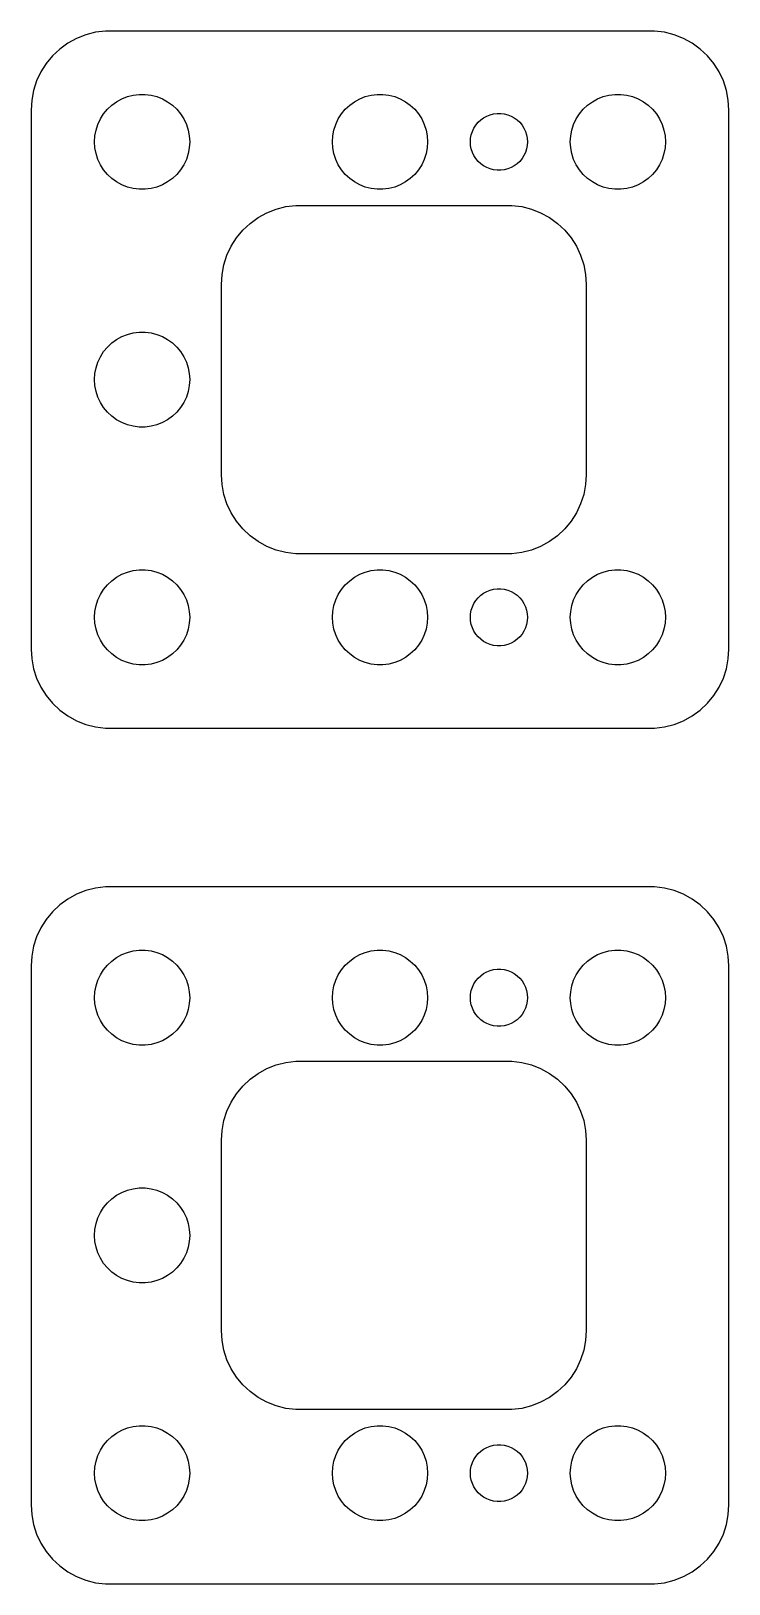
# Model space of a CAD drawing. Header units: metres. Extents: x -22 to 22, y -22 to 332.
# Drawn here: x -22 to 22, y 32 to 130 of the extents above; entities that cross this region are included whole.
import ezdxf

# ---------------------------------------------------------------- set-up
doc = ezdxf.new("R2010")
doc.units = ezdxf.units.M

msp = doc.modelspace()

# ---------------------------------------------------------------- linework, layer by layer
for p, q in [((-19.1289, 129.524), (-19.6791, 129.222)), ((-18.5451, 129.755), (-19.1289, 129.524)), ((-17.9369, 129.911), (-18.5451, 129.755)), ((-17.3139, 129.99), (-17.9369, 129.911)), ((17.3139, 129.99), (-17.3139, 129.99)), ((17.9369, 129.911), (17.3139, 129.99)), ((18.5451, 129.755), (17.9369, 129.911)), ((19.1289, 129.524), (18.5451, 129.755)), ((19.6791, 129.222), (19.1289, 129.524)), ((-20.6448, 128.423), (-21.0451, 127.939)), ((-20.1871, 128.853), (-20.6448, 128.423)), ((-19.6791, 129.222), (-20.1871, 128.853)), ((20.1871, 128.853), (19.6791, 129.222)), ((20.6448, 128.423), (20.1871, 128.853)), ((21.0451, 127.939), (20.6448, 128.423)), ((-21.3815, 127.409), (-21.6489, 126.841)), ((-21.0451, 127.939), (-21.3815, 127.409)), ((21.3815, 127.409), (21.0451, 127.939)), ((21.6489, 126.841), (21.3815, 127.409)), ((-21.6489, 126.841), (-21.8429, 126.243)), ((21.8429, 126.243), (21.6489, 126.841)), ((-21.9606, 125.627), (-22, 125)), ((-21.8429, 126.243), (-21.9606, 125.627)), ((-16.9123, 125.312), (-16.6075, 125.533)), ((-16.6075, 125.533), (-16.2773, 125.714)), ((-16.2773, 125.714), (-15.927, 125.853)), ((-15.927, 125.853), (-15.5621, 125.947)), ((-15.5621, 125.947), (-15.1884, 125.994)), ((-15.1884, 125.994), (-14.8116, 125.994)), ((-14.8116, 125.994), (-14.4379, 125.947)), ((-14.4379, 125.947), (-14.0729, 125.853)), ((-14.0729, 125.853), (-13.7227, 125.714)), ((-13.7227, 125.714), (-13.3925, 125.533)), ((-13.3925, 125.533), (-13.0877, 125.312)), ((-1.91226, 125.312), (-1.60747, 125.533)), ((-1.60747, 125.533), (-1.27733, 125.714)), ((-1.27733, 125.714), (-0.927048, 125.853)), ((-0.927048, 125.853), (-0.562134, 125.947)), ((-0.562134, 125.947), (-0.18837, 125.994)), ((-0.18837, 125.994), (0.18837, 125.994)), ((0.18837, 125.994), (0.562134, 125.947)), ((0.562134, 125.947), (0.927048, 125.853)), ((0.927048, 125.853), (1.27733, 125.714)), ((1.27733, 125.714), (1.60747, 125.533)), ((1.60747, 125.533), (1.91226, 125.312)), ((13.0877, 125.312), (13.3925, 125.533)), ((13.3925, 125.533), (13.7227, 125.714)), ((13.7227, 125.714), (14.0729, 125.853)), ((14.0729, 125.853), (14.4379, 125.947)), ((14.4379, 125.947), (14.8116, 125.994)), ((14.8116, 125.994), (15.1884, 125.994)), ((15.1884, 125.994), (15.5621, 125.947)), ((15.5621, 125.947), (15.927, 125.853)), ((15.927, 125.853), (16.2773, 125.714)), ((16.2773, 125.714), (16.6075, 125.533)), ((16.6075, 125.533), (16.9123, 125.312)), ((21.9606, 125.627), (21.8429, 126.243)), ((22, 125), (21.9606, 125.627)), ((-22, 125), (-22, 91)), ((-17.7893, 124.104), (-17.6289, 124.445)), ((-17.6289, 124.445), (-17.427, 124.763)), ((-17.427, 124.763), (-17.1869, 125.054)), ((-17.1869, 125.054), (-16.9123, 125.312)), ((-13.0877, 125.312), (-12.8131, 125.054)), ((-12.8131, 125.054), (-12.5729, 124.763)), ((-12.5729, 124.763), (-12.3711, 124.445)), ((-12.3711, 124.445), (-12.2107, 124.104)), ((-2.78932, 124.104), (-2.62891, 124.445)), ((-2.62891, 124.445), (-2.42705, 124.763)), ((-2.42705, 124.763), (-2.1869, 125.054)), ((-2.1869, 125.054), (-1.91226, 125.312)), ((1.91226, 125.312), (2.1869, 125.054)), ((2.1869, 125.054), (2.42705, 124.763)), ((2.42705, 124.763), (2.62891, 124.445)), ((2.62891, 124.445), (2.78932, 124.104)), ((6.35263, 124.387), (6.53551, 124.52)), ((6.53551, 124.52), (6.7336, 124.629)), ((6.7336, 124.629), (6.94376, 124.712)), ((6.94376, 124.712), (7.1627, 124.768)), ((7.1627, 124.768), (7.38696, 124.796)), ((7.38696, 124.796), (7.61302, 124.796)), ((7.61302, 124.796), (7.83728, 124.768)), ((7.83728, 124.768), (8.05623, 124.712)), ((8.05623, 124.712), (8.26639, 124.629)), ((8.26639, 124.629), (8.46448, 124.52)), ((8.46448, 124.52), (8.64735, 124.387)), ((12.2107, 124.104), (12.3711, 124.445)), ((12.3711, 124.445), (12.5729, 124.763)), ((12.5729, 124.763), (12.8131, 125.054)), ((12.8131, 125.054), (13.0877, 125.312)), ((16.9123, 125.312), (17.1869, 125.054)), ((17.1869, 125.054), (17.427, 124.763)), ((17.427, 124.763), (17.6289, 124.445)), ((17.6289, 124.445), (17.7893, 124.104)), ((22, 91), (22, 125)), ((-17.9763, 123.376), (-17.9057, 123.746)), ((-17.9057, 123.746), (-17.7893, 124.104)), ((-12.2107, 124.104), (-12.0942, 123.746)), ((-12.0942, 123.746), (-12.0237, 123.376)), ((-2.97633, 123.376), (-2.90575, 123.746)), ((-2.90575, 123.746), (-2.78932, 124.104)), ((2.78932, 124.104), (2.90575, 123.746)), ((2.90575, 123.746), (2.97633, 123.376)), ((5.75655, 123.448), (5.8264, 123.663)), ((5.8264, 123.663), (5.92264, 123.867)), ((5.92264, 123.867), (6.04376, 124.058)), ((6.04376, 124.058), (6.18785, 124.232)), ((6.18785, 124.232), (6.35263, 124.387)), ((8.64735, 124.387), (8.81213, 124.232)), ((8.81213, 124.232), (8.95622, 124.058)), ((8.95622, 124.058), (9.07735, 123.867)), ((9.07735, 123.867), (9.17358, 123.663)), ((9.17358, 123.663), (9.24344, 123.448)), ((12.0237, 123.376), (12.0942, 123.746)), ((12.0942, 123.746), (12.2107, 124.104)), ((17.7893, 124.104), (17.9057, 123.746)), ((17.9057, 123.746), (17.9763, 123.376)), ((-18, 123), (-17.9763, 123.376)), ((-17.9763, 122.624), (-18, 123)), ((-17.9057, 122.254), (-17.9763, 122.624)), ((-12.0237, 122.624), (-12.0942, 122.254)), ((-12.0237, 123.376), (-12, 123)), ((-12, 123), (-12.0237, 122.624)), ((-3, 123), (-2.97633, 123.376)), ((-2.97633, 122.624), (-3, 123)), ((-2.90575, 122.254), (-2.97633, 122.624)), ((2.97633, 122.624), (2.90575, 122.254)), ((2.97633, 123.376), (3, 123)), ((3, 123), (2.97633, 122.624)), ((5.7, 123), (5.71419, 123.226)), ((5.71419, 122.774), (5.7, 123)), ((5.71419, 123.226), (5.75655, 123.448)), ((5.75655, 122.552), (5.71419, 122.774)), ((5.8264, 122.337), (5.75655, 122.552)), ((9.24344, 122.552), (9.17358, 122.337)), ((9.24344, 123.448), (9.2858, 123.226)), ((9.2858, 122.774), (9.24344, 122.552)), ((9.2858, 123.226), (9.29999, 123)), ((9.29999, 123), (9.2858, 122.774)), ((12, 123), (12.0237, 123.376)), ((12.0237, 122.624), (12, 123)), ((12.0942, 122.254), (12.0237, 122.624)), ((17.9763, 122.624), (17.9057, 122.254)), ((17.9763, 123.376), (18, 123)), ((18, 123), (17.9763, 122.624)), ((-17.7893, 121.896), (-17.9057, 122.254)), ((-17.6289, 121.555), (-17.7893, 121.896)), ((-17.427, 121.237), (-17.6289, 121.555)), ((-12.3711, 121.555), (-12.5729, 121.237)), ((-12.2107, 121.896), (-12.3711, 121.555)), ((-12.0942, 122.254), (-12.2107, 121.896)), ((-2.78932, 121.896), (-2.90575, 122.254)), ((-2.62891, 121.555), (-2.78932, 121.896)), ((-2.42705, 121.237), (-2.62891, 121.555)), ((2.62891, 121.555), (2.42705, 121.237)), ((2.78932, 121.896), (2.62891, 121.555)), ((2.90575, 122.254), (2.78932, 121.896)), ((5.92264, 122.133), (5.8264, 122.337)), ((6.04376, 121.942), (5.92264, 122.133)), ((6.18785, 121.768), (6.04376, 121.942)), ((6.35263, 121.613), (6.18785, 121.768)), ((6.53551, 121.48), (6.35263, 121.613)), ((8.64735, 121.613), (8.46448, 121.48)), ((8.81213, 121.768), (8.64735, 121.613)), ((8.95622, 121.942), (8.81213, 121.768)), ((9.07735, 122.133), (8.95622, 121.942)), ((9.17358, 122.337), (9.07735, 122.133)), ((12.2107, 121.896), (12.0942, 122.254)), ((12.3711, 121.555), (12.2107, 121.896)), ((12.5729, 121.237), (12.3711, 121.555)), ((17.6289, 121.555), (17.427, 121.237)), ((17.7893, 121.896), (17.6289, 121.555)), ((17.9057, 122.254), (17.7893, 121.896)), ((-17.1869, 120.946), (-17.427, 121.237)), ((-16.9123, 120.688), (-17.1869, 120.946)), ((-16.6075, 120.467), (-16.9123, 120.688)), ((-13.0877, 120.688), (-13.3925, 120.467)), ((-12.8131, 120.946), (-13.0877, 120.688)), ((-12.5729, 121.237), (-12.8131, 120.946)), ((-2.1869, 120.946), (-2.42705, 121.237)), ((-1.91226, 120.688), (-2.1869, 120.946)), ((-1.60747, 120.467), (-1.91226, 120.688)), ((1.91226, 120.688), (1.60747, 120.467)), ((2.1869, 120.946), (1.91226, 120.688)), ((2.42705, 121.237), (2.1869, 120.946)), ((6.7336, 121.371), (6.53551, 121.48)), ((6.94376, 121.288), (6.7336, 121.371)), ((7.1627, 121.232), (6.94376, 121.288)), ((7.38696, 121.204), (7.1627, 121.232)), ((7.61302, 121.204), (7.38696, 121.204)), ((7.83728, 121.232), (7.61302, 121.204)), ((8.05623, 121.288), (7.83728, 121.232)), ((8.26639, 121.371), (8.05623, 121.288)), ((8.46448, 121.48), (8.26639, 121.371)), ((12.8131, 120.946), (12.5729, 121.237)), ((13.0877, 120.688), (12.8131, 120.946)), ((13.3925, 120.467), (13.0877, 120.688)), ((16.9123, 120.688), (16.6075, 120.467)), ((17.1869, 120.946), (16.9123, 120.688)), ((17.427, 121.237), (17.1869, 120.946)), ((-16.2773, 120.286), (-16.6075, 120.467)), ((-15.927, 120.147), (-16.2773, 120.286)), ((-15.5621, 120.053), (-15.927, 120.147)), ((-15.1884, 120.006), (-15.5621, 120.053)), ((-14.8116, 120.006), (-15.1884, 120.006)), ((-14.4379, 120.053), (-14.8116, 120.006)), ((-14.0729, 120.147), (-14.4379, 120.053)), ((-13.7227, 120.286), (-14.0729, 120.147)), ((-13.3925, 120.467), (-13.7227, 120.286)), ((-1.27733, 120.286), (-1.60747, 120.467)), ((-0.927048, 120.147), (-1.27733, 120.286)), ((-0.562134, 120.053), (-0.927048, 120.147)), ((-0.18837, 120.006), (-0.562134, 120.053)), ((0.18837, 120.006), (-0.18837, 120.006)), ((0.562134, 120.053), (0.18837, 120.006)), ((0.927048, 120.147), (0.562134, 120.053)), ((1.27733, 120.286), (0.927048, 120.147)), ((1.60747, 120.467), (1.27733, 120.286)), ((13.7227, 120.286), (13.3925, 120.467)), ((14.0729, 120.147), (13.7227, 120.286)), ((14.4379, 120.053), (14.0729, 120.147)), ((14.8116, 120.006), (14.4379, 120.053)), ((15.1884, 120.006), (14.8116, 120.006)), ((15.5621, 120.053), (15.1884, 120.006)), ((15.927, 120.147), (15.5621, 120.053)), ((16.2773, 120.286), (15.927, 120.147)), ((16.6075, 120.467), (16.2773, 120.286)), ((-7.12889, 118.524), (-6.54507, 118.755)), ((-6.54507, 118.755), (-5.9369, 118.911)), ((-5.9369, 118.911), (-5.31395, 118.99)), ((-5.31395, 118.99), (8.31395, 118.99)), ((8.31395, 118.99), (8.9369, 118.911)), ((8.9369, 118.911), (9.54507, 118.755)), ((9.54507, 118.755), (10.1289, 118.524)), ((-8.64484, 117.423), (-8.18712, 117.853)), ((-8.18712, 117.853), (-7.67912, 118.222)), ((-7.67912, 118.222), (-7.12889, 118.524)), ((10.1289, 118.524), (10.6791, 118.222)), ((10.6791, 118.222), (11.1871, 117.853)), ((11.1871, 117.853), (11.6448, 117.423)), ((-9.38153, 116.409), (-9.04507, 116.939)), ((-9.04507, 116.939), (-8.64484, 117.423)), ((11.6448, 117.423), (12.0451, 116.939)), ((12.0451, 116.939), (12.3815, 116.409)), ((-9.84291, 115.243), (-9.64888, 115.841)), ((-9.64888, 115.841), (-9.38153, 116.409)), ((12.3815, 116.409), (12.6489, 115.841)), ((12.6489, 115.841), (12.8429, 115.243)), ((-9.96057, 114.627), (-9.84291, 115.243)), ((12.8429, 115.243), (12.9606, 114.627)), ((-10, 114), (-9.96057, 114.627)), ((-10, 102), (-10, 114)), ((12.9606, 114.627), (13, 114)), ((13, 114), (13, 102)), ((-16.2773, 110.714), (-15.927, 110.853)), ((-15.927, 110.853), (-15.5621, 110.947)), ((-15.5621, 110.947), (-15.1884, 110.994)), ((-15.1884, 110.994), (-14.8116, 110.994)), ((-14.8116, 110.994), (-14.4379, 110.947)), ((-14.4379, 110.947), (-14.0729, 110.853)), ((-14.0729, 110.853), (-13.7227, 110.714)), ((-17.6289, 109.445), (-17.427, 109.763)), ((-17.427, 109.763), (-17.1869, 110.054)), ((-17.1869, 110.054), (-16.9123, 110.312)), ((-16.9123, 110.312), (-16.6075, 110.533)), ((-16.6075, 110.533), (-16.2773, 110.714)), ((-13.7227, 110.714), (-13.3925, 110.533)), ((-13.3925, 110.533), (-13.0877, 110.312)), ((-13.0877, 110.312), (-12.8131, 110.054)), ((-12.8131, 110.054), (-12.5729, 109.763)), ((-12.5729, 109.763), (-12.3711, 109.445)), ((-17.9057, 108.746), (-17.7893, 109.104)), ((-17.7893, 109.104), (-17.6289, 109.445)), ((-12.3711, 109.445), (-12.2107, 109.104)), ((-12.2107, 109.104), (-12.0942, 108.746)), ((-18, 108), (-17.9763, 108.376)), ((-17.9763, 107.624), (-18, 108)), ((-17.9763, 108.376), (-17.9057, 108.746)), ((-12.0942, 108.746), (-12.0237, 108.376)), ((-12.0237, 108.376), (-12, 108)), ((-12, 108), (-12.0237, 107.624)), ((-17.9057, 107.254), (-17.9763, 107.624)), ((-17.7893, 106.896), (-17.9057, 107.254)), ((-17.6289, 106.555), (-17.7893, 106.896)), ((-12.2107, 106.896), (-12.3711, 106.555)), ((-12.0942, 107.254), (-12.2107, 106.896)), ((-12.0237, 107.624), (-12.0942, 107.254)), ((-17.427, 106.237), (-17.6289, 106.555)), ((-17.1869, 105.946), (-17.427, 106.237)), ((-16.9123, 105.688), (-17.1869, 105.946)), ((-12.8131, 105.946), (-13.0877, 105.688)), ((-12.5729, 106.237), (-12.8131, 105.946)), ((-12.3711, 106.555), (-12.5729, 106.237)), ((-16.6075, 105.467), (-16.9123, 105.688)), ((-16.2773, 105.286), (-16.6075, 105.467)), ((-15.927, 105.147), (-16.2773, 105.286)), ((-15.5621, 105.053), (-15.927, 105.147)), ((-15.1884, 105.006), (-15.5621, 105.053)), ((-14.8116, 105.006), (-15.1884, 105.006)), ((-14.4379, 105.053), (-14.8116, 105.006)), ((-14.0729, 105.147), (-14.4379, 105.053)), ((-13.7227, 105.286), (-14.0729, 105.147)), ((-13.3925, 105.467), (-13.7227, 105.286)), ((-13.0877, 105.688), (-13.3925, 105.467)), ((-9.96057, 101.373), (-10, 102)), ((13, 102), (12.9606, 101.373)), ((-9.84291, 100.757), (-9.96057, 101.373)), ((12.9606, 101.373), (12.8429, 100.757)), ((-9.64888, 100.159), (-9.84291, 100.757)), ((-9.38153, 99.5912), (-9.64888, 100.159)), ((12.6489, 100.159), (12.3815, 99.5912)), ((12.8429, 100.757), (12.6489, 100.159)), ((-9.04507, 99.0611), (-9.38153, 99.5912)), ((-8.64484, 98.5773), (-9.04507, 99.0611)), ((12.0451, 99.0611), (11.6448, 98.5773)), ((12.3815, 99.5912), (12.0451, 99.0611)), ((-8.18712, 98.1474), (-8.64484, 98.5773)), ((-7.67912, 97.7784), (-8.18712, 98.1474)), ((11.1871, 98.1474), (10.6791, 97.7784)), ((11.6448, 98.5773), (11.1871, 98.1474)), ((-7.12889, 97.4759), (-7.67912, 97.7784)), ((-6.54507, 97.2447), (-7.12889, 97.4759)), ((-5.9369, 97.0886), (-6.54507, 97.2447)), ((-5.31395, 97.0099), (-5.9369, 97.0886)), ((8.31395, 97.0099), (-5.31395, 97.0099)), ((8.9369, 97.0886), (8.31395, 97.0099)), ((9.54507, 97.2447), (8.9369, 97.0886)), ((10.1289, 97.4759), (9.54507, 97.2447)), ((10.6791, 97.7784), (10.1289, 97.4759)), ((-17.427, 94.7634), (-17.1869, 95.0536)), ((-17.1869, 95.0536), (-16.9123, 95.3116)), ((-16.9123, 95.3116), (-16.6075, 95.533)), ((-16.6075, 95.533), (-16.2773, 95.7145)), ((-16.2773, 95.7145), (-15.927, 95.8532)), ((-15.927, 95.8532), (-15.5621, 95.9469)), ((-15.5621, 95.9469), (-15.1884, 95.9941)), ((-15.1884, 95.9941), (-14.8116, 95.9941)), ((-14.8116, 95.9941), (-14.4379, 95.9469)), ((-14.4379, 95.9469), (-14.0729, 95.8532)), ((-14.0729, 95.8532), (-13.7227, 95.7145)), ((-13.7227, 95.7145), (-13.3925, 95.533)), ((-13.3925, 95.533), (-13.0877, 95.3116)), ((-13.0877, 95.3116), (-12.8131, 95.0536)), ((-12.8131, 95.0536), (-12.5729, 94.7634)), ((-2.42705, 94.7634), (-2.1869, 95.0536)), ((-2.1869, 95.0536), (-1.91226, 95.3116)), ((-1.91226, 95.3116), (-1.60747, 95.533)), ((-1.60747, 95.533), (-1.27733, 95.7145)), ((-1.27733, 95.7145), (-0.927048, 95.8532)), ((-0.927048, 95.8532), (-0.562134, 95.9469)), ((-0.562134, 95.9469), (-0.18837, 95.9941)), ((-0.18837, 95.9941), (0.18837, 95.9941)), ((0.18837, 95.9941), (0.562134, 95.9469)), ((0.562134, 95.9469), (0.927048, 95.8532)), ((0.927048, 95.8532), (1.27733, 95.7145)), ((1.27733, 95.7145), (1.60747, 95.533)), ((1.60747, 95.533), (1.91226, 95.3116)), ((1.91226, 95.3116), (2.1869, 95.0536)), ((2.1869, 95.0536), (2.42705, 94.7634)), ((12.5729, 94.7634), (12.8131, 95.0536)), ((12.8131, 95.0536), (13.0877, 95.3116)), ((13.0877, 95.3116), (13.3925, 95.533)), ((13.3925, 95.533), (13.7227, 95.7145)), ((13.7227, 95.7145), (14.0729, 95.8532)), ((14.0729, 95.8532), (14.4379, 95.9469)), ((14.4379, 95.9469), (14.8116, 95.9941)), ((14.8116, 95.9941), (15.1884, 95.9941)), ((15.1884, 95.9941), (15.5621, 95.9469)), ((15.5621, 95.9469), (15.927, 95.8532)), ((15.927, 95.8532), (16.2773, 95.7145)), ((16.2773, 95.7145), (16.6075, 95.533)), ((16.6075, 95.533), (16.9123, 95.3116)), ((16.9123, 95.3116), (17.1869, 95.0536)), ((17.1869, 95.0536), (17.427, 94.7634)), ((-17.9057, 93.7461), (-17.7893, 94.1044)), ((-17.7893, 94.1044), (-17.6289, 94.4453)), ((-17.6289, 94.4453), (-17.427, 94.7634)), ((-12.5729, 94.7634), (-12.3711, 94.4453)), ((-12.3711, 94.4453), (-12.2107, 94.1044)), ((-12.2107, 94.1044), (-12.0942, 93.7461)), ((-2.90575, 93.7461), (-2.78932, 94.1044)), ((-2.78932, 94.1044), (-2.62891, 94.4453)), ((-2.62891, 94.4453), (-2.42705, 94.7634)), ((2.42705, 94.7634), (2.62891, 94.4453)), ((2.62891, 94.4453), (2.78932, 94.1044)), ((2.78932, 94.1044), (2.90575, 93.7461)), ((6.04376, 94.058), (6.18785, 94.2322)), ((6.18785, 94.2322), (6.35263, 94.3869)), ((6.35263, 94.3869), (6.53551, 94.5198)), ((6.53551, 94.5198), (6.7336, 94.6287)), ((6.7336, 94.6287), (6.94376, 94.7119)), ((6.94376, 94.7119), (7.1627, 94.7681)), ((7.1627, 94.7681), (7.38696, 94.7964)), ((7.38696, 94.7964), (7.61302, 94.7964)), ((7.61302, 94.7964), (7.83728, 94.7681)), ((7.83728, 94.7681), (8.05623, 94.7119)), ((8.05623, 94.7119), (8.26639, 94.6287)), ((8.26639, 94.6287), (8.46448, 94.5198)), ((8.46448, 94.5198), (8.64735, 94.3869)), ((8.64735, 94.3869), (8.81213, 94.2322)), ((8.81213, 94.2322), (8.95622, 94.058)), ((12.0942, 93.7461), (12.2107, 94.1044)), ((12.2107, 94.1044), (12.3711, 94.4453)), ((12.3711, 94.4453), (12.5729, 94.7634)), ((17.427, 94.7634), (17.6289, 94.4453)), ((17.6289, 94.4453), (17.7893, 94.1044)), ((17.7893, 94.1044), (17.9057, 93.7461)), ((-18, 93), (-17.9763, 93.376)), ((-17.9763, 93.376), (-17.9057, 93.7461)), ((-12.0942, 93.7461), (-12.0237, 93.376)), ((-12.0237, 93.376), (-12, 93)), ((-3, 93), (-2.97633, 93.376)), ((-2.97633, 93.376), (-2.90575, 93.7461)), ((2.90575, 93.7461), (2.97633, 93.376)), ((2.97633, 93.376), (3, 93)), ((5.7, 93), (5.71419, 93.2256)), ((5.71419, 93.2256), (5.75655, 93.4476)), ((5.75655, 93.4476), (5.8264, 93.6626)), ((5.8264, 93.6626), (5.92264, 93.8672)), ((5.92264, 93.8672), (6.04376, 94.058)), ((8.95622, 94.058), (9.07735, 93.8672)), ((9.07735, 93.8672), (9.17358, 93.6626)), ((9.17358, 93.6626), (9.24344, 93.4476)), ((9.24344, 93.4476), (9.2858, 93.2256)), ((9.2858, 93.2256), (9.29999, 93)), ((12, 93), (12.0237, 93.376)), ((12.0237, 93.376), (12.0942, 93.7461)), ((17.9057, 93.7461), (17.9763, 93.376)), ((17.9763, 93.376), (18, 93)), ((-17.9763, 92.624), (-18, 93)), ((-17.9057, 92.2539), (-17.9763, 92.624)), ((-17.7893, 91.8956), (-17.9057, 92.2539)), ((-12.0942, 92.2539), (-12.2107, 91.8956)), ((-12.0237, 92.624), (-12.0942, 92.2539)), ((-12, 93), (-12.0237, 92.624)), ((-2.97633, 92.624), (-3, 93)), ((-2.90575, 92.2539), (-2.97633, 92.624)), ((-2.78932, 91.8956), (-2.90575, 92.2539)), ((2.90575, 92.2539), (2.78932, 91.8956)), ((2.97633, 92.624), (2.90575, 92.2539)), ((3, 93), (2.97633, 92.624)), ((5.71419, 92.7744), (5.7, 93)), ((5.75655, 92.5524), (5.71419, 92.7744)), ((5.8264, 92.3374), (5.75655, 92.5524)), ((5.92264, 92.1329), (5.8264, 92.3374)), ((6.04376, 91.942), (5.92264, 92.1329)), ((9.07735, 92.1329), (8.95622, 91.942)), ((9.17358, 92.3374), (9.07735, 92.1329)), ((9.24344, 92.5524), (9.17358, 92.3374)), ((9.2858, 92.7744), (9.24344, 92.5524)), ((9.29999, 93), (9.2858, 92.7744)), ((12.0237, 92.624), (12, 93)), ((12.0942, 92.2539), (12.0237, 92.624)), ((12.2107, 91.8956), (12.0942, 92.2539)), ((17.9057, 92.2539), (17.7893, 91.8956)), ((17.9763, 92.624), (17.9057, 92.2539)), ((18, 93), (17.9763, 92.624)), ((-17.6289, 91.5547), (-17.7893, 91.8956)), ((-17.427, 91.2366), (-17.6289, 91.5547)), ((-17.1869, 90.9464), (-17.427, 91.2366)), ((-12.5729, 91.2366), (-12.8131, 90.9464)), ((-12.3711, 91.5547), (-12.5729, 91.2366)), ((-12.2107, 91.8956), (-12.3711, 91.5547)), ((-2.62891, 91.5547), (-2.78932, 91.8956)), ((-2.42705, 91.2366), (-2.62891, 91.5547)), ((-2.1869, 90.9464), (-2.42705, 91.2366)), ((2.42705, 91.2366), (2.1869, 90.9464)), ((2.62891, 91.5547), (2.42705, 91.2366)), ((2.78932, 91.8956), (2.62891, 91.5547)), ((6.18785, 91.7678), (6.04376, 91.942)), ((6.35263, 91.6131), (6.18785, 91.7678)), ((6.53551, 91.4802), (6.35263, 91.6131)), ((6.7336, 91.3713), (6.53551, 91.4802)), ((6.94376, 91.2881), (6.7336, 91.3713)), ((7.1627, 91.2319), (6.94376, 91.2881)), ((7.38696, 91.2036), (7.1627, 91.2319)), ((7.61302, 91.2036), (7.38696, 91.2036)), ((7.83728, 91.2319), (7.61302, 91.2036)), ((8.05623, 91.2881), (7.83728, 91.2319)), ((8.26639, 91.3713), (8.05623, 91.2881)), ((8.46448, 91.4802), (8.26639, 91.3713)), ((8.64735, 91.6131), (8.46448, 91.4802)), ((8.81213, 91.7678), (8.64735, 91.6131)), ((8.95622, 91.942), (8.81213, 91.7678)), ((12.3711, 91.5547), (12.2107, 91.8956)), ((12.5729, 91.2366), (12.3711, 91.5547)), ((12.8131, 90.9464), (12.5729, 91.2366)), ((17.427, 91.2366), (17.1869, 90.9464)), ((17.6289, 91.5547), (17.427, 91.2366)), ((17.7893, 91.8956), (17.6289, 91.5547)), ((-22, 91), (-21.9606, 90.3733)), ((-21.9606, 90.3733), (-21.8429, 89.7566)), ((-16.9123, 90.6885), (-17.1869, 90.9464)), ((-16.6075, 90.467), (-16.9123, 90.6885)), ((-16.2773, 90.2855), (-16.6075, 90.467)), ((-15.927, 90.1468), (-16.2773, 90.2855)), ((-15.5621, 90.0531), (-15.927, 90.1468)), ((-14.0729, 90.1468), (-14.4379, 90.0531)), ((-13.7227, 90.2855), (-14.0729, 90.1468)), ((-13.3925, 90.467), (-13.7227, 90.2855)), ((-13.0877, 90.6885), (-13.3925, 90.467)), ((-12.8131, 90.9464), (-13.0877, 90.6885)), ((-1.91226, 90.6885), (-2.1869, 90.9464)), ((-1.60747, 90.467), (-1.91226, 90.6885)), ((-1.27733, 90.2855), (-1.60747, 90.467)), ((-0.927048, 90.1468), (-1.27733, 90.2855)), ((-0.562134, 90.0531), (-0.927048, 90.1468)), ((0.927048, 90.1468), (0.562134, 90.0531)), ((1.27733, 90.2855), (0.927048, 90.1468)), ((1.60747, 90.467), (1.27733, 90.2855)), ((1.91226, 90.6885), (1.60747, 90.467)), ((2.1869, 90.9464), (1.91226, 90.6885)), ((13.0877, 90.6885), (12.8131, 90.9464)), ((13.3925, 90.467), (13.0877, 90.6885)), ((13.7227, 90.2855), (13.3925, 90.467)), ((14.0729, 90.1468), (13.7227, 90.2855)), ((14.4379, 90.0531), (14.0729, 90.1468)), ((15.927, 90.1468), (15.5621, 90.0531)), ((16.2773, 90.2855), (15.927, 90.1468)), ((16.6075, 90.467), (16.2773, 90.2855)), ((16.9123, 90.6885), (16.6075, 90.467)), ((17.1869, 90.9464), (16.9123, 90.6885)), ((21.8429, 89.7566), (21.9606, 90.3733)), ((21.9606, 90.3733), (22, 91)), ((-21.8429, 89.7566), (-21.6489, 89.1594)), ((-15.1884, 90.0059), (-15.5621, 90.0531)), ((-14.8116, 90.0059), (-15.1884, 90.0059)), ((-14.4379, 90.0531), (-14.8116, 90.0059)), ((-0.18837, 90.0059), (-0.562134, 90.0531)), ((0.18837, 90.0059), (-0.18837, 90.0059)), ((0.562134, 90.0531), (0.18837, 90.0059)), ((14.8116, 90.0059), (14.4379, 90.0531)), ((15.1884, 90.0059), (14.8116, 90.0059)), ((15.5621, 90.0531), (15.1884, 90.0059)), ((21.6489, 89.1594), (21.8429, 89.7566)), ((-21.6489, 89.1594), (-21.3815, 88.5912)), ((-21.3815, 88.5912), (-21.0451, 88.0611)), ((21.0451, 88.0611), (21.3815, 88.5912)), ((21.3815, 88.5912), (21.6489, 89.1594)), ((-21.0451, 88.0611), (-20.6448, 87.5773)), ((-20.6448, 87.5773), (-20.1871, 87.1474)), ((20.1871, 87.1474), (20.6448, 87.5773)), ((20.6448, 87.5773), (21.0451, 88.0611)), ((-20.1871, 87.1474), (-19.6791, 86.7784)), ((-19.6791, 86.7784), (-19.1289, 86.4759)), ((-19.1289, 86.4759), (-18.5451, 86.2447)), ((-18.5451, 86.2447), (-17.9369, 86.0886)), ((17.9369, 86.0886), (18.5451, 86.2447)), ((18.5451, 86.2447), (19.1289, 86.4759)), ((19.1289, 86.4759), (19.6791, 86.7784)), ((19.6791, 86.7784), (20.1871, 87.1474)), ((-17.9369, 86.0886), (-17.3139, 86.0099)), ((-17.3139, 86.0099), (17.3139, 86.0099)), ((17.3139, 86.0099), (17.9369, 86.0886)), ((-19.1289, 75.5241), (-19.6791, 75.2216)), ((-18.5451, 75.7553), (-19.1289, 75.5241)), ((-17.9369, 75.9114), (-18.5451, 75.7553)), ((-17.3139, 75.9901), (-17.9369, 75.9114)), ((17.3139, 75.9901), (-17.3139, 75.9901)), ((17.9369, 75.9114), (17.3139, 75.9901)), ((18.5451, 75.7553), (17.9369, 75.9114)), ((19.1289, 75.5241), (18.5451, 75.7553)), ((19.6791, 75.2216), (19.1289, 75.5241)), ((-20.1871, 74.8526), (-20.6448, 74.4227)), ((-19.6791, 75.2216), (-20.1871, 74.8526)), ((20.1871, 74.8526), (19.6791, 75.2216)), ((20.6448, 74.4227), (20.1871, 74.8526)), ((-21.0451, 73.9389), (-21.3815, 73.4088)), ((-20.6448, 74.4227), (-21.0451, 73.9389)), ((21.0451, 73.9389), (20.6448, 74.4227)), ((21.3815, 73.4088), (21.0451, 73.9389)), ((-21.6489, 72.8406), (-21.8429, 72.2434)), ((-21.3815, 73.4088), (-21.6489, 72.8406)), ((21.6489, 72.8406), (21.3815, 73.4088)), ((21.8429, 72.2434), (21.6489, 72.8406)), ((-21.9606, 71.6267), (-22, 71)), ((-21.8429, 72.2434), (-21.9606, 71.6267)), ((-16.9123, 71.3115), (-16.6075, 71.533)), ((-16.6075, 71.533), (-16.2773, 71.7145)), ((-16.2773, 71.7145), (-15.927, 71.8532)), ((-15.927, 71.8532), (-15.5621, 71.9469)), ((-15.5621, 71.9469), (-15.1884, 71.9941)), ((-15.1884, 71.9941), (-14.8116, 71.9941)), ((-14.8116, 71.9941), (-14.4379, 71.9469)), ((-14.4379, 71.9469), (-14.0729, 71.8532)), ((-14.0729, 71.8532), (-13.7227, 71.7145)), ((-13.7227, 71.7145), (-13.3925, 71.533)), ((-13.3925, 71.533), (-13.0877, 71.3115)), ((-1.91226, 71.3115), (-1.60747, 71.533)), ((-1.60747, 71.533), (-1.27733, 71.7145)), ((-1.27733, 71.7145), (-0.927048, 71.8532)), ((-0.927048, 71.8532), (-0.562134, 71.9469)), ((-0.562134, 71.9469), (-0.18837, 71.9941)), ((-0.18837, 71.9941), (0.18837, 71.9941)), ((0.18837, 71.9941), (0.562134, 71.9469)), ((0.562134, 71.9469), (0.927048, 71.8532)), ((0.927048, 71.8532), (1.27733, 71.7145)), ((1.27733, 71.7145), (1.60747, 71.533)), ((1.60747, 71.533), (1.91226, 71.3115)), ((13.0877, 71.3115), (13.3925, 71.533)), ((13.3925, 71.533), (13.7227, 71.7145)), ((13.7227, 71.7145), (14.0729, 71.8532)), ((14.0729, 71.8532), (14.4379, 71.9469)), ((14.4379, 71.9469), (14.8116, 71.9941)), ((14.8116, 71.9941), (15.1884, 71.9941)), ((15.1884, 71.9941), (15.5621, 71.9469)), ((15.5621, 71.9469), (15.927, 71.8532)), ((15.927, 71.8532), (16.2773, 71.7145)), ((16.2773, 71.7145), (16.6075, 71.533)), ((16.6075, 71.533), (16.9123, 71.3115)), ((21.9606, 71.6267), (21.8429, 72.2434)), ((22, 71), (21.9606, 71.6267)), ((-22, 71), (-22, 37)), ((-17.6289, 70.4453), (-17.427, 70.7634)), ((-17.427, 70.7634), (-17.1869, 71.0536)), ((-17.1869, 71.0536), (-16.9123, 71.3115)), ((-13.0877, 71.3115), (-12.8131, 71.0536)), ((-12.8131, 71.0536), (-12.5729, 70.7634)), ((-12.5729, 70.7634), (-12.3711, 70.4453)), ((-2.62891, 70.4453), (-2.42705, 70.7634)), ((-2.42705, 70.7634), (-2.1869, 71.0536)), ((-2.1869, 71.0536), (-1.91226, 71.3115)), ((1.91226, 71.3115), (2.1869, 71.0536)), ((2.1869, 71.0536), (2.42705, 70.7634)), ((2.42705, 70.7634), (2.62891, 70.4453)), ((6.53551, 70.5198), (6.7336, 70.6287)), ((6.7336, 70.6287), (6.94376, 70.7119)), ((6.94376, 70.7119), (7.1627, 70.7681)), ((7.1627, 70.7681), (7.38696, 70.7964)), ((7.38696, 70.7964), (7.61302, 70.7964)), ((7.61302, 70.7964), (7.83728, 70.7681)), ((7.83728, 70.7681), (8.05623, 70.7119)), ((8.05623, 70.7119), (8.26639, 70.6287)), ((8.26639, 70.6287), (8.46448, 70.5198)), ((12.3711, 70.4453), (12.5729, 70.7634)), ((12.5729, 70.7634), (12.8131, 71.0536)), ((12.8131, 71.0536), (13.0877, 71.3115)), ((16.9123, 71.3115), (17.1869, 71.0536)), ((17.1869, 71.0536), (17.427, 70.7634)), ((17.427, 70.7634), (17.6289, 70.4453)), ((22, 37), (22, 71)), ((-17.9763, 69.376), (-17.9057, 69.7461)), ((-17.9057, 69.7461), (-17.7893, 70.1044)), ((-17.7893, 70.1044), (-17.6289, 70.4453)), ((-12.3711, 70.4453), (-12.2107, 70.1044)), ((-12.2107, 70.1044), (-12.0942, 69.7461)), ((-12.0942, 69.7461), (-12.0237, 69.376)), ((-2.97633, 69.376), (-2.90575, 69.7461)), ((-2.90575, 69.7461), (-2.78932, 70.1044)), ((-2.78932, 70.1044), (-2.62891, 70.4453)), ((2.62891, 70.4453), (2.78932, 70.1044)), ((2.78932, 70.1044), (2.90575, 69.7461)), ((2.90575, 69.7461), (2.97633, 69.376)), ((5.75655, 69.4476), (5.8264, 69.6626)), ((5.8264, 69.6626), (5.92264, 69.8671)), ((5.92264, 69.8671), (6.04376, 70.058)), ((6.04376, 70.058), (6.18785, 70.2322)), ((6.18785, 70.2322), (6.35263, 70.3869)), ((6.35263, 70.3869), (6.53551, 70.5198)), ((8.46448, 70.5198), (8.64735, 70.3869)), ((8.64735, 70.3869), (8.81213, 70.2322)), ((8.81213, 70.2322), (8.95622, 70.058)), ((8.95622, 70.058), (9.07735, 69.8671)), ((9.07735, 69.8671), (9.17358, 69.6626)), ((9.17358, 69.6626), (9.24344, 69.4476)), ((12.0237, 69.376), (12.0942, 69.7461)), ((12.0942, 69.7461), (12.2107, 70.1044)), ((12.2107, 70.1044), (12.3711, 70.4453)), ((17.6289, 70.4453), (17.7893, 70.1044)), ((17.7893, 70.1044), (17.9057, 69.7461)), ((17.9057, 69.7461), (17.9763, 69.376)), ((-18, 69), (-17.9763, 69.376)), ((-17.9763, 68.624), (-18, 69)), ((-17.9057, 68.2539), (-17.9763, 68.624)), ((-12.0237, 68.624), (-12.0942, 68.2539)), ((-12.0237, 69.376), (-12, 69)), ((-12, 69), (-12.0237, 68.624)), ((-3, 69), (-2.97633, 69.376)), ((-2.97633, 68.624), (-3, 69)), ((-2.90575, 68.2539), (-2.97633, 68.624)), ((2.97633, 68.624), (2.90575, 68.2539)), ((2.97633, 69.376), (3, 69)), ((3, 69), (2.97633, 68.624)), ((5.7, 69), (5.71419, 69.2256)), ((5.71419, 68.7744), (5.7, 69)), ((5.71419, 69.2256), (5.75655, 69.4476)), ((5.75655, 68.5524), (5.71419, 68.7744)), ((9.24344, 69.4476), (9.2858, 69.2256)), ((9.2858, 68.7744), (9.24344, 68.5524)), ((9.2858, 69.2256), (9.29999, 69)), ((9.29999, 69), (9.2858, 68.7744)), ((12, 69), (12.0237, 69.376)), ((12.0237, 68.624), (12, 69)), ((12.0942, 68.2539), (12.0237, 68.624)), ((17.9763, 68.624), (17.9057, 68.2539)), ((17.9763, 69.376), (18, 69)), ((18, 69), (17.9763, 68.624)), ((-17.7893, 67.8956), (-17.9057, 68.2539)), ((-17.6289, 67.5547), (-17.7893, 67.8956)), ((-12.2107, 67.8956), (-12.3711, 67.5547)), ((-12.0942, 68.2539), (-12.2107, 67.8956)), ((-2.78932, 67.8956), (-2.90575, 68.2539)), ((-2.62891, 67.5547), (-2.78932, 67.8956)), ((2.78932, 67.8956), (2.62891, 67.5547)), ((2.90575, 68.2539), (2.78932, 67.8956)), ((5.8264, 68.3374), (5.75655, 68.5524)), ((5.92264, 68.1328), (5.8264, 68.3374)), ((6.04376, 67.942), (5.92264, 68.1328)), ((6.18785, 67.7678), (6.04376, 67.942)), ((6.35263, 67.6131), (6.18785, 67.7678)), ((6.53551, 67.4802), (6.35263, 67.6131)), ((8.64735, 67.6131), (8.46448, 67.4802)), ((8.81213, 67.7678), (8.64735, 67.6131)), ((8.95622, 67.942), (8.81213, 67.7678)), ((9.07735, 68.1328), (8.95622, 67.942)), ((9.17358, 68.3374), (9.07735, 68.1328)), ((9.24344, 68.5524), (9.17358, 68.3374)), ((12.2107, 67.8956), (12.0942, 68.2539)), ((12.3711, 67.5547), (12.2107, 67.8956)), ((17.7893, 67.8956), (17.6289, 67.5547)), ((17.9057, 68.2539), (17.7893, 67.8956)), ((-17.427, 67.2366), (-17.6289, 67.5547)), ((-17.1869, 66.9464), (-17.427, 67.2366)), ((-16.9123, 66.6884), (-17.1869, 66.9464)), ((-16.6075, 66.467), (-16.9123, 66.6884)), ((-13.0877, 66.6884), (-13.3925, 66.467)), ((-12.8131, 66.9464), (-13.0877, 66.6884)), ((-12.5729, 67.2366), (-12.8131, 66.9464)), ((-12.3711, 67.5547), (-12.5729, 67.2366)), ((-2.42705, 67.2366), (-2.62891, 67.5547)), ((-2.1869, 66.9464), (-2.42705, 67.2366)), ((-1.91226, 66.6884), (-2.1869, 66.9464)), ((-1.60747, 66.467), (-1.91226, 66.6884)), ((1.91226, 66.6884), (1.60747, 66.467)), ((2.1869, 66.9464), (1.91226, 66.6884)), ((2.42705, 67.2366), (2.1869, 66.9464)), ((2.62891, 67.5547), (2.42705, 67.2366)), ((6.7336, 67.3713), (6.53551, 67.4802)), ((6.94376, 67.2881), (6.7336, 67.3713)), ((7.1627, 67.2319), (6.94376, 67.2881)), ((7.38696, 67.2036), (7.1627, 67.2319)), ((7.61302, 67.2036), (7.38696, 67.2036)), ((7.83728, 67.2319), (7.61302, 67.2036)), ((8.05623, 67.2881), (7.83728, 67.2319)), ((8.26639, 67.3713), (8.05623, 67.2881)), ((8.46448, 67.4802), (8.26639, 67.3713)), ((12.5729, 67.2366), (12.3711, 67.5547)), ((12.8131, 66.9464), (12.5729, 67.2366)), ((13.0877, 66.6884), (12.8131, 66.9464)), ((13.3925, 66.467), (13.0877, 66.6884)), ((16.9123, 66.6884), (16.6075, 66.467)), ((17.1869, 66.9464), (16.9123, 66.6884)), ((17.427, 67.2366), (17.1869, 66.9464)), ((17.6289, 67.5547), (17.427, 67.2366)), ((-16.2773, 66.2855), (-16.6075, 66.467)), ((-15.927, 66.1468), (-16.2773, 66.2855)), ((-15.5621, 66.0531), (-15.927, 66.1468)), ((-15.1884, 66.0059), (-15.5621, 66.0531)), ((-14.8116, 66.0059), (-15.1884, 66.0059)), ((-14.4379, 66.0531), (-14.8116, 66.0059)), ((-14.0729, 66.1468), (-14.4379, 66.0531)), ((-13.7227, 66.2855), (-14.0729, 66.1468)), ((-13.3925, 66.467), (-13.7227, 66.2855)), ((-1.27733, 66.2855), (-1.60747, 66.467)), ((-0.927048, 66.1468), (-1.27733, 66.2855)), ((-0.562134, 66.0531), (-0.927048, 66.1468)), ((-0.18837, 66.0059), (-0.562134, 66.0531)), ((0.18837, 66.0059), (-0.18837, 66.0059)), ((0.562134, 66.0531), (0.18837, 66.0059)), ((0.927048, 66.1468), (0.562134, 66.0531)), ((1.27733, 66.2855), (0.927048, 66.1468)), ((1.60747, 66.467), (1.27733, 66.2855)), ((13.7227, 66.2855), (13.3925, 66.467)), ((14.0729, 66.1468), (13.7227, 66.2855)), ((14.4379, 66.0531), (14.0729, 66.1468)), ((14.8116, 66.0059), (14.4379, 66.0531)), ((15.1884, 66.0059), (14.8116, 66.0059)), ((15.5621, 66.0531), (15.1884, 66.0059)), ((15.927, 66.1468), (15.5621, 66.0531)), ((16.2773, 66.2855), (15.927, 66.1468)), ((16.6075, 66.467), (16.2773, 66.2855)), ((-7.12889, 64.5241), (-6.54507, 64.7553)), ((-6.54507, 64.7553), (-5.9369, 64.9114)), ((-5.9369, 64.9114), (-5.31395, 64.9901)), ((-5.31395, 64.9901), (8.31395, 64.9901)), ((8.31395, 64.9901), (8.9369, 64.9114)), ((8.9369, 64.9114), (9.54507, 64.7553)), ((9.54507, 64.7553), (10.1289, 64.5241)), ((-8.64484, 63.4227), (-8.18712, 63.8526)), ((-8.18712, 63.8526), (-7.67912, 64.2216)), ((-7.67912, 64.2216), (-7.12889, 64.5241)), ((10.1289, 64.5241), (10.6791, 64.2216)), ((10.6791, 64.2216), (11.1871, 63.8526)), ((11.1871, 63.8526), (11.6448, 63.4227)), ((-9.38153, 62.4088), (-9.04507, 62.9389)), ((-9.04507, 62.9389), (-8.64484, 63.4227)), ((11.6448, 63.4227), (12.0451, 62.9389)), ((12.0451, 62.9389), (12.3815, 62.4088)), ((-9.84291, 61.2434), (-9.64888, 61.8406)), ((-9.64888, 61.8406), (-9.38153, 62.4088)), ((12.3815, 62.4088), (12.6489, 61.8406)), ((12.6489, 61.8406), (12.8429, 61.2434)), ((-9.96057, 60.6267), (-9.84291, 61.2434)), ((12.8429, 61.2434), (12.9606, 60.6267)), ((-10, 60), (-9.96057, 60.6267)), ((-10, 48), (-10, 60)), ((12.9606, 60.6267), (13, 60)), ((13, 60), (13, 48)), ((-16.2773, 56.7145), (-15.927, 56.8532)), ((-15.927, 56.8532), (-15.5621, 56.9469)), ((-15.5621, 56.9469), (-15.1884, 56.9941)), ((-15.1884, 56.9941), (-14.8116, 56.9941)), ((-14.8116, 56.9941), (-14.4379, 56.9469)), ((-14.4379, 56.9469), (-14.0729, 56.8532)), ((-14.0729, 56.8532), (-13.7227, 56.7145)), ((-17.427, 55.7634), (-17.1869, 56.0536)), ((-17.1869, 56.0536), (-16.9123, 56.3115)), ((-16.9123, 56.3115), (-16.6075, 56.533)), ((-16.6075, 56.533), (-16.2773, 56.7145)), ((-13.7227, 56.7145), (-13.3925, 56.533)), ((-13.3925, 56.533), (-13.0877, 56.3115)), ((-13.0877, 56.3115), (-12.8131, 56.0536)), ((-12.8131, 56.0536), (-12.5729, 55.7634)), ((-17.9057, 54.7461), (-17.7893, 55.1044)), ((-17.7893, 55.1044), (-17.6289, 55.4453)), ((-17.6289, 55.4453), (-17.427, 55.7634)), ((-12.5729, 55.7634), (-12.3711, 55.4453)), ((-12.3711, 55.4453), (-12.2107, 55.1044)), ((-12.2107, 55.1044), (-12.0942, 54.7461)), ((-18, 54), (-17.9763, 54.376)), ((-17.9763, 53.624), (-18, 54)), ((-17.9763, 54.376), (-17.9057, 54.7461)), ((-12.0942, 54.7461), (-12.0237, 54.376)), ((-12.0237, 54.376), (-12, 54)), ((-12, 54), (-12.0237, 53.624)), ((-17.9057, 53.2539), (-17.9763, 53.624)), ((-17.7893, 52.8956), (-17.9057, 53.2539)), ((-12.0942, 53.2539), (-12.2107, 52.8956)), ((-12.0237, 53.624), (-12.0942, 53.2539)), ((-17.6289, 52.5547), (-17.7893, 52.8956)), ((-17.427, 52.2366), (-17.6289, 52.5547)), ((-17.1869, 51.9464), (-17.427, 52.2366)), ((-16.9123, 51.6885), (-17.1869, 51.9464)), ((-12.8131, 51.9464), (-13.0877, 51.6885)), ((-12.5729, 52.2366), (-12.8131, 51.9464)), ((-12.3711, 52.5547), (-12.5729, 52.2366)), ((-12.2107, 52.8956), (-12.3711, 52.5547)), ((-16.6075, 51.467), (-16.9123, 51.6885)), ((-16.2773, 51.2855), (-16.6075, 51.467)), ((-15.927, 51.1468), (-16.2773, 51.2855)), ((-15.5621, 51.0531), (-15.927, 51.1468)), ((-15.1884, 51.0059), (-15.5621, 51.0531)), ((-14.8116, 51.0059), (-15.1884, 51.0059)), ((-14.4379, 51.0531), (-14.8116, 51.0059)), ((-14.0729, 51.1468), (-14.4379, 51.0531)), ((-13.7227, 51.2855), (-14.0729, 51.1468)), ((-13.3925, 51.467), (-13.7227, 51.2855)), ((-13.0877, 51.6885), (-13.3925, 51.467)), ((-9.96057, 47.3733), (-10, 48)), ((-9.84291, 46.7566), (-9.96057, 47.3733)), ((12.9606, 47.3733), (12.8429, 46.7566)), ((13, 48), (12.9606, 47.3733)), ((-9.64888, 46.1594), (-9.84291, 46.7566)), ((-9.38153, 45.5912), (-9.64888, 46.1594)), ((12.6489, 46.1594), (12.3815, 45.5912)), ((12.8429, 46.7566), (12.6489, 46.1594)), ((-9.04507, 45.0611), (-9.38153, 45.5912)), ((12.3815, 45.5912), (12.0451, 45.0611)), ((-8.64484, 44.5773), (-9.04507, 45.0611)), ((-8.18712, 44.1474), (-8.64484, 44.5773)), ((-7.67912, 43.7784), (-8.18712, 44.1474)), ((11.1871, 44.1474), (10.6791, 43.7784)), ((11.6448, 44.5773), (11.1871, 44.1474)), ((12.0451, 45.0611), (11.6448, 44.5773)), ((-7.12889, 43.4759), (-7.67912, 43.7784)), ((-6.54507, 43.2447), (-7.12889, 43.4759)), ((-5.9369, 43.0886), (-6.54507, 43.2447)), ((9.54507, 43.2447), (8.9369, 43.0886)), ((10.1289, 43.4759), (9.54507, 43.2447)), ((10.6791, 43.7784), (10.1289, 43.4759)), ((-5.31395, 43.0099), (-5.9369, 43.0886)), ((8.31395, 43.0099), (-5.31395, 43.0099)), ((8.9369, 43.0886), (8.31395, 43.0099)), ((-17.1869, 41.0536), (-16.9123, 41.3116)), ((-16.9123, 41.3116), (-16.6075, 41.533)), ((-16.6075, 41.533), (-16.2773, 41.7145)), ((-16.2773, 41.7145), (-15.927, 41.8532)), ((-15.927, 41.8532), (-15.5621, 41.9469)), ((-15.5621, 41.9469), (-15.1884, 41.9941)), ((-15.1884, 41.9941), (-14.8116, 41.9941)), ((-14.8116, 41.9941), (-14.4379, 41.9469)), ((-14.4379, 41.9469), (-14.0729, 41.8532)), ((-14.0729, 41.8532), (-13.7227, 41.7145)), ((-13.7227, 41.7145), (-13.3925, 41.533)), ((-13.3925, 41.533), (-13.0877, 41.3116)), ((-13.0877, 41.3116), (-12.8131, 41.0536)), ((-2.1869, 41.0536), (-1.91226, 41.3116)), ((-1.91226, 41.3116), (-1.60747, 41.533)), ((-1.60747, 41.533), (-1.27733, 41.7145)), ((-1.27733, 41.7145), (-0.927048, 41.8532)), ((-0.927048, 41.8532), (-0.562134, 41.9469)), ((-0.562134, 41.9469), (-0.18837, 41.9941)), ((-0.18837, 41.9941), (0.18837, 41.9941)), ((0.18837, 41.9941), (0.562134, 41.9469)), ((0.562134, 41.9469), (0.927048, 41.8532)), ((0.927048, 41.8532), (1.27733, 41.7145)), ((1.27733, 41.7145), (1.60747, 41.533)), ((1.60747, 41.533), (1.91226, 41.3116)), ((1.91226, 41.3116), (2.1869, 41.0536)), ((12.8131, 41.0536), (13.0877, 41.3116)), ((13.0877, 41.3116), (13.3925, 41.533)), ((13.3925, 41.533), (13.7227, 41.7145)), ((13.7227, 41.7145), (14.0729, 41.8532)), ((14.0729, 41.8532), (14.4379, 41.9469)), ((14.4379, 41.9469), (14.8116, 41.9941)), ((14.8116, 41.9941), (15.1884, 41.9941)), ((15.1884, 41.9941), (15.5621, 41.9469)), ((15.5621, 41.9469), (15.927, 41.8532)), ((15.927, 41.8532), (16.2773, 41.7145)), ((16.2773, 41.7145), (16.6075, 41.533)), ((16.6075, 41.533), (16.9123, 41.3116)), ((16.9123, 41.3116), (17.1869, 41.0536)), ((-17.7893, 40.1044), (-17.6289, 40.4453)), ((-17.6289, 40.4453), (-17.427, 40.7634)), ((-17.427, 40.7634), (-17.1869, 41.0536)), ((-12.8131, 41.0536), (-12.5729, 40.7634)), ((-12.5729, 40.7634), (-12.3711, 40.4453)), ((-12.3711, 40.4453), (-12.2107, 40.1044)), ((-2.78932, 40.1044), (-2.62891, 40.4453)), ((-2.62891, 40.4453), (-2.42705, 40.7634)), ((-2.42705, 40.7634), (-2.1869, 41.0536)), ((2.1869, 41.0536), (2.42705, 40.7634)), ((2.42705, 40.7634), (2.62891, 40.4453)), ((2.62891, 40.4453), (2.78932, 40.1044)), ((6.04376, 40.058), (6.18785, 40.2322)), ((6.18785, 40.2322), (6.35263, 40.3869)), ((6.35263, 40.3869), (6.53551, 40.5198)), ((6.53551, 40.5198), (6.7336, 40.6287)), ((6.7336, 40.6287), (6.94376, 40.7119)), ((6.94376, 40.7119), (7.1627, 40.7681)), ((7.1627, 40.7681), (7.38696, 40.7964)), ((7.38696, 40.7964), (7.61302, 40.7964)), ((7.61302, 40.7964), (7.83728, 40.7681)), ((7.83728, 40.7681), (8.05623, 40.7119)), ((8.05623, 40.7119), (8.26639, 40.6287)), ((8.26639, 40.6287), (8.46448, 40.5198)), ((8.46448, 40.5198), (8.64735, 40.3869)), ((8.64735, 40.3869), (8.81213, 40.2322)), ((8.81213, 40.2322), (8.95622, 40.058)), ((12.2107, 40.1044), (12.3711, 40.4453)), ((12.3711, 40.4453), (12.5729, 40.7634)), ((12.5729, 40.7634), (12.8131, 41.0536)), ((17.1869, 41.0536), (17.427, 40.7634)), ((17.427, 40.7634), (17.6289, 40.4453)), ((17.6289, 40.4453), (17.7893, 40.1044)), ((-18, 39), (-17.9763, 39.376)), ((-17.9763, 39.376), (-17.9057, 39.7461)), ((-17.9057, 39.7461), (-17.7893, 40.1044)), ((-12.2107, 40.1044), (-12.0942, 39.7461)), ((-12.0942, 39.7461), (-12.0237, 39.376)), ((-12.0237, 39.376), (-12, 39)), ((-3, 39), (-2.97633, 39.376)), ((-2.97633, 39.376), (-2.90575, 39.7461)), ((-2.90575, 39.7461), (-2.78932, 40.1044)), ((2.78932, 40.1044), (2.90575, 39.7461)), ((2.90575, 39.7461), (2.97633, 39.376)), ((2.97633, 39.376), (3, 39)), ((5.7, 39), (5.71419, 39.2256)), ((5.71419, 39.2256), (5.75655, 39.4476)), ((5.75655, 39.4476), (5.8264, 39.6626)), ((5.8264, 39.6626), (5.92264, 39.8672)), ((5.92264, 39.8672), (6.04376, 40.058)), ((8.95622, 40.058), (9.07735, 39.8672)), ((9.07735, 39.8672), (9.17358, 39.6626)), ((9.17358, 39.6626), (9.24344, 39.4476)), ((9.24344, 39.4476), (9.2858, 39.2256)), ((9.2858, 39.2256), (9.29999, 39)), ((12, 39), (12.0237, 39.376)), ((12.0237, 39.376), (12.0942, 39.7461)), ((12.0942, 39.7461), (12.2107, 40.1044)), ((17.7893, 40.1044), (17.9057, 39.7461)), ((17.9057, 39.7461), (17.9763, 39.376)), ((17.9763, 39.376), (18, 39)), ((-17.9763, 38.624), (-18, 39)), ((-17.9057, 38.2539), (-17.9763, 38.624)), ((-17.7893, 37.8956), (-17.9057, 38.2539)), ((-12.0942, 38.2539), (-12.2107, 37.8956)), ((-12.0237, 38.624), (-12.0942, 38.2539)), ((-12, 39), (-12.0237, 38.624)), ((-2.97633, 38.624), (-3, 39)), ((-2.90575, 38.2539), (-2.97633, 38.624)), ((-2.78932, 37.8956), (-2.90575, 38.2539)), ((2.90575, 38.2539), (2.78932, 37.8956)), ((2.97633, 38.624), (2.90575, 38.2539)), ((3, 39), (2.97633, 38.624)), ((5.71419, 38.7744), (5.7, 39)), ((5.75655, 38.5524), (5.71419, 38.7744)), ((5.8264, 38.3374), (5.75655, 38.5524)), ((5.92264, 38.1329), (5.8264, 38.3374)), ((9.17358, 38.3374), (9.07735, 38.1329)), ((9.24344, 38.5524), (9.17358, 38.3374)), ((9.2858, 38.7744), (9.24344, 38.5524)), ((9.29999, 39), (9.2858, 38.7744)), ((12.0237, 38.624), (12, 39)), ((12.0942, 38.2539), (12.0237, 38.624)), ((12.2107, 37.8956), (12.0942, 38.2539)), ((17.9057, 38.2539), (17.7893, 37.8956)), ((17.9763, 38.624), (17.9057, 38.2539)), ((18, 39), (17.9763, 38.624)), ((-17.6289, 37.5547), (-17.7893, 37.8956)), ((-17.427, 37.2366), (-17.6289, 37.5547)), ((-17.1869, 36.9464), (-17.427, 37.2366)), ((-12.5729, 37.2366), (-12.8131, 36.9464)), ((-12.3711, 37.5547), (-12.5729, 37.2366)), ((-12.2107, 37.8956), (-12.3711, 37.5547)), ((-2.62891, 37.5547), (-2.78932, 37.8956)), ((-2.42705, 37.2366), (-2.62891, 37.5547)), ((-2.1869, 36.9464), (-2.42705, 37.2366)), ((2.42705, 37.2366), (2.1869, 36.9464)), ((2.62891, 37.5547), (2.42705, 37.2366)), ((2.78932, 37.8956), (2.62891, 37.5547)), ((6.04376, 37.942), (5.92264, 38.1329)), ((6.18785, 37.7678), (6.04376, 37.942)), ((6.35263, 37.6131), (6.18785, 37.7678)), ((6.53551, 37.4802), (6.35263, 37.6131)), ((6.7336, 37.3713), (6.53551, 37.4802)), ((6.94376, 37.2881), (6.7336, 37.3713)), ((7.1627, 37.2319), (6.94376, 37.2881)), ((8.05623, 37.2881), (7.83728, 37.2319)), ((8.26639, 37.3713), (8.05623, 37.2881)), ((8.46448, 37.4802), (8.26639, 37.3713)), ((8.64735, 37.6131), (8.46448, 37.4802)), ((8.81213, 37.7678), (8.64735, 37.6131)), ((8.95622, 37.942), (8.81213, 37.7678)), ((9.07735, 38.1329), (8.95622, 37.942)), ((12.3711, 37.5547), (12.2107, 37.8956)), ((12.5729, 37.2366), (12.3711, 37.5547)), ((12.8131, 36.9464), (12.5729, 37.2366)), ((17.427, 37.2366), (17.1869, 36.9464)), ((17.6289, 37.5547), (17.427, 37.2366)), ((17.7893, 37.8956), (17.6289, 37.5547)), ((-22, 37), (-21.9606, 36.3733)), ((-21.9606, 36.3733), (-21.8429, 35.7566)), ((-16.9123, 36.6885), (-17.1869, 36.9464)), ((-16.6075, 36.467), (-16.9123, 36.6885)), ((-16.2773, 36.2855), (-16.6075, 36.467)), ((-15.927, 36.1468), (-16.2773, 36.2855)), ((-13.7227, 36.2855), (-14.0729, 36.1468)), ((-13.3925, 36.467), (-13.7227, 36.2855)), ((-13.0877, 36.6885), (-13.3925, 36.467)), ((-12.8131, 36.9464), (-13.0877, 36.6885)), ((-1.91226, 36.6885), (-2.1869, 36.9464)), ((-1.60747, 36.467), (-1.91226, 36.6885)), ((-1.27733, 36.2855), (-1.60747, 36.467)), ((-0.927048, 36.1468), (-1.27733, 36.2855)), ((1.27733, 36.2855), (0.927048, 36.1468)), ((1.60747, 36.467), (1.27733, 36.2855)), ((1.91226, 36.6885), (1.60747, 36.467)), ((2.1869, 36.9464), (1.91226, 36.6885)), ((7.38696, 37.2036), (7.1627, 37.2319)), ((7.61302, 37.2036), (7.38696, 37.2036)), ((7.83728, 37.2319), (7.61302, 37.2036)), ((13.0877, 36.6885), (12.8131, 36.9464)), ((13.3925, 36.467), (13.0877, 36.6885)), ((13.7227, 36.2855), (13.3925, 36.467)), ((14.0729, 36.1468), (13.7227, 36.2855)), ((16.2773, 36.2855), (15.927, 36.1468)), ((16.6075, 36.467), (16.2773, 36.2855)), ((16.9123, 36.6885), (16.6075, 36.467)), ((17.1869, 36.9464), (16.9123, 36.6885)), ((21.8429, 35.7566), (21.9606, 36.3733)), ((21.9606, 36.3733), (22, 37)), ((-21.8429, 35.7566), (-21.6489, 35.1594)), ((-15.5621, 36.0531), (-15.927, 36.1468)), ((-15.1884, 36.0059), (-15.5621, 36.0531)), ((-14.8116, 36.0059), (-15.1884, 36.0059)), ((-14.4379, 36.0531), (-14.8116, 36.0059)), ((-14.0729, 36.1468), (-14.4379, 36.0531)), ((-0.562134, 36.0531), (-0.927048, 36.1468)), ((-0.18837, 36.0059), (-0.562134, 36.0531)), ((0.18837, 36.0059), (-0.18837, 36.0059)), ((0.562134, 36.0531), (0.18837, 36.0059)), ((0.927048, 36.1468), (0.562134, 36.0531)), ((14.4379, 36.0531), (14.0729, 36.1468)), ((14.8116, 36.0059), (14.4379, 36.0531)), ((15.1884, 36.0059), (14.8116, 36.0059)), ((15.5621, 36.0531), (15.1884, 36.0059)), ((15.927, 36.1468), (15.5621, 36.0531)), ((21.6489, 35.1594), (21.8429, 35.7566)), ((-21.6489, 35.1594), (-21.3815, 34.5912)), ((-21.3815, 34.5912), (-21.0451, 34.0611)), ((21.0451, 34.0611), (21.3815, 34.5912)), ((21.3815, 34.5912), (21.6489, 35.1594)), ((-21.0451, 34.0611), (-20.6448, 33.5773)), ((-20.6448, 33.5773), (-20.1871, 33.1474)), ((20.1871, 33.1474), (20.6448, 33.5773)), ((20.6448, 33.5773), (21.0451, 34.0611)), ((-20.1871, 33.1474), (-19.6791, 32.7784)), ((-19.6791, 32.7784), (-19.1289, 32.4759)), ((-19.1289, 32.4759), (-18.5451, 32.2447)), ((18.5451, 32.2447), (19.1289, 32.4759)), ((19.1289, 32.4759), (19.6791, 32.7784)), ((19.6791, 32.7784), (20.1871, 33.1474)), ((-18.5451, 32.2447), (-17.9369, 32.0886)), ((-17.9369, 32.0886), (-17.3139, 32.0099)), ((-17.3139, 32.0099), (17.3139, 32.0099)), ((17.3139, 32.0099), (17.9369, 32.0886)), ((17.9369, 32.0886), (18.5451, 32.2447))]:
    msp.add_line(p, q)

doc.saveas('drawing.dxf')
